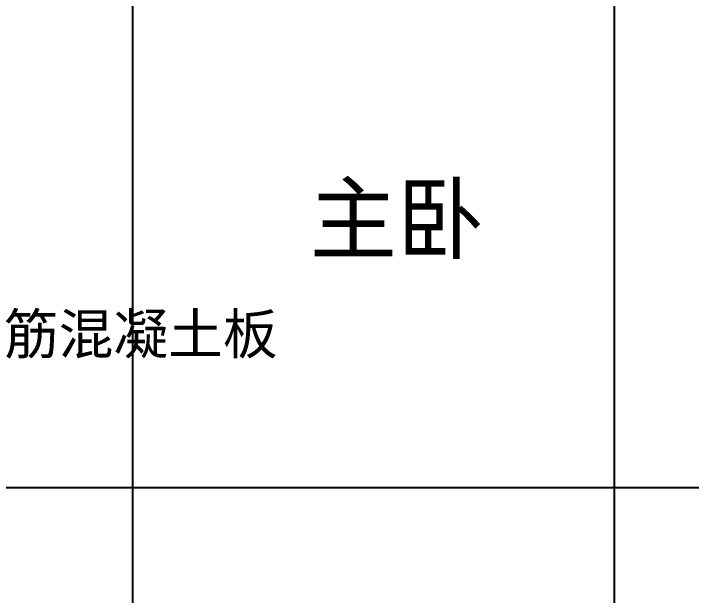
# Model space of a CAD drawing. Header units: metres. Extents: x 338339 to 1133840, y -479113 to 96125.
# Drawn here: x 393795 to 398861, y -208267 to -203920 of the extents above; entities that cross this region are included whole.
import ezdxf

# ---------------------------------------------------------------- set-up
doc = ezdxf.new("R2010")
doc.units = ezdxf.units.M
doc.layers.add('DOTE', color=1, linetype='Continuous')
doc.layers.add('PUB_TEXT', color=7, linetype='Continuous')

msp = doc.modelspace()

# ---------------------------------------------------------------- linework, layer by layer
at = {"layer": 'DOTE'}
for p, q in [((394686.2, -209361.05), (394686.2, -193961.05)), ((398286.2, -209361.05), (398286.2, -193961.05)), ((393686.2, -207461.05), (408486.2, -207461.05))]:
    msp.add_line(p, q, dxfattribs=at)

# ---------------------------------------------------------------- texts
at = {"insert": (364881.48, -206163.74), "char_height": 300, "attachment_point": 1}
msp.add_mtext('{\\f宋体|b0|i0|c134|p54;两毡三油撒铺绿豆砂；刷冷底于油一道；15厚水泥砂浆找平；40厚1：8水泥石母岩2%坡；刷冷底于油一道；热沥青脂二道；20厚1：3水泥砂浆找平；120厚预制钢筋混凝土板}', dxfattribs=at)
at = {"layer": 'PUB_TEXT'}
msp.add_text('主卧', height=500, dxfattribs=at).set_placement((396009.44, -205702.35))

doc.saveas('drawing.dxf')
